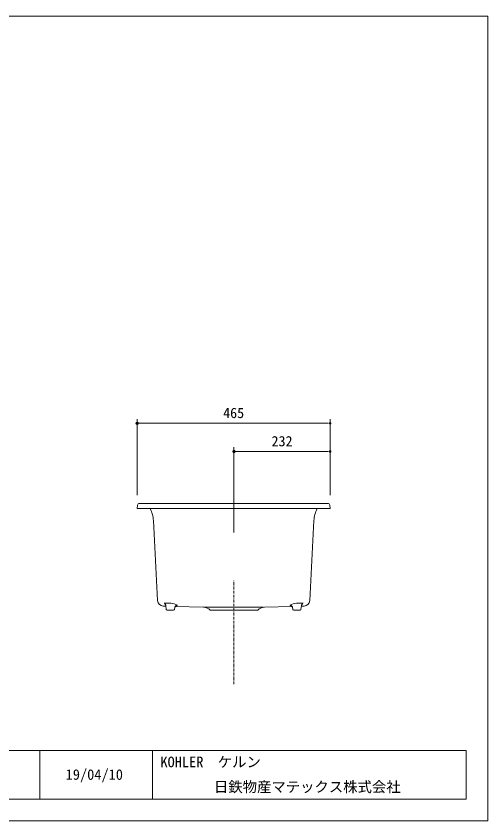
# Model space of a CAD drawing. Units: millimetres, scale not verified. Extents: x -1392 to 1350, y -947 to 991.
# Drawn here: x 213 to 1350, y -947 to 991 of the extents above; entities that cross this region are included whole.
import ezdxf
from ezdxf.enums import TextEntityAlignment as Align

# ---------------------------------------------------------------- set-up
doc = ezdxf.new("R2010")
doc.units = ezdxf.units.MM
doc.header["$LTSCALE"] = 10
doc.header["$PDMODE"] = 32
doc.header["$PDSIZE"] = 6
doc.linetypes.add('USER1', pattern=[1.041641, 0.625, -0.208282, 0.069427, -0.138931])
for name, color, linetype, lineweight in [('0-0_0', 7, 'Continuous', 5), ('0-2_____-2', 1, 'Continuous', 18), ('0-3___', 7, 'Continuous', 5)]:
    doc.layers.add(name, color=color, linetype=linetype, lineweight=lineweight)
doc.styles.add('ＭＳ ゴシック', font='')
doc.styles.get('ＭＳ ゴシック').set_extended_font_data('MS Gothic')

# ---------------------------------------------------------------- blocks, each defined once
blk = doc.blocks.new('_DOT')
at = {"layer": '0-0_0'}
blk.add_line((-0.5, 0), (-1, 0), dxfattribs=at)
blk.add_circle((0, 0), 0.25, dxfattribs=at)
blk.add_circle((0, 0), 0.25, dxfattribs=at)

msp = doc.modelspace()

# ---------------------------------------------------------------- linework, layer by layer
at = {"layer": '0-0_0'}
for p, q in [((-1339.08, -777.82), (1297.56, -777.82)), ((270.15, -777.82), (270.15, -895.37)), ((541.47, -777.82), (541.47, -895.37)), ((1297.56, -777.82), (1297.56, -895.37)), ((-1339.08, -895.37), (1297.56, -895.37))]:
    msp.add_line(p, q, dxfattribs=at)
msp.add_lwpolyline([(-1391.5, 991.14), (1350.16, 991.14), (1350.16, -947.41), (-1391.5, -947.41)], close=True, dxfattribs=at)
at = {"layer": '0-2_____-2', "color": 4}
msp.add_line((510.39, -182.57), (964.13, -182.57), dxfattribs=at)
at = {"layer": '0-2_____-2'}
for p, q in [((543.88, -224.05), (554.01, -416.77)), ((930.65, -224.05), (920.51, -416.78)), ((570.96, -424.67), (570.95, -424.67)), ((571.14, -424.81), (571.14, -424.8)), ((571.36, -424.98), (571.33, -424.96)), ((571.5, -424.14), (571.49, -424.13)), ((571.64, -424.27), (571.64, -424.27)), ((571.64, -425.23), (571.64, -425.23)), ((571.79, -424.42), (571.78, -424.41)), ((571.8, -425.39), (571.78, -425.37)), ((571.93, -424.57), (571.93, -424.57)), ((571.97, -425.57), (571.97, -425.57)), ((572.07, -424.73), (572.07, -424.73)), ((572.14, -425.77), (572.14, -425.77)), ((572.2, -424.9), (572.2, -424.9)), ((572.33, -425.07), (572.33, -425.07)), ((572.45, -425.25), (572.45, -425.25)), ((572.57, -425.43), (572.57, -425.43)), ((572.68, -425.61), (572.68, -425.61)), ((572.79, -425.8), (572.79, -425.8)), ((572.88, -425.99), (572.88, -425.99)), ((572.98, -426.19), (572.98, -426.19)), ((573.06, -426.39), (573.06, -426.39)), ((901.46, -426.39), (901.46, -426.39)), ((901.55, -426.19), (901.55, -426.19)), ((901.64, -425.99), (901.64, -425.99)), ((901.74, -425.8), (901.74, -425.8)), ((901.84, -425.61), (901.84, -425.61)), ((901.96, -425.43), (901.96, -425.43)), ((902.07, -425.25), (902.07, -425.25)), ((902.19, -425.07), (902.19, -425.07)), ((902.32, -424.9), (902.32, -424.9)), ((902.38, -425.77), (902.38, -425.77)), ((902.46, -424.73), (902.46, -424.73)), ((902.55, -425.57), (902.55, -425.57)), ((902.59, -424.57), (902.59, -424.57)), ((902.73, -425.39), (902.75, -425.37)), ((902.74, -424.42), (902.74, -424.41)), ((902.88, -424.27), (902.89, -424.27)), ((902.89, -425.23), (902.89, -425.23)), ((903.02, -424.14), (903.03, -424.13)), ((903.17, -424.98), (903.2, -424.96)), ((903.38, -424.81), (903.39, -424.8)), ((903.57, -424.67), (903.58, -424.67)), ((573.78, -430.18), (567.66, -430.03)), ((572.74, -426.6), (572.74, -426.6)), ((572.86, -426.82), (572.86, -426.82)), ((572.98, -427.04), (572.98, -427.04)), ((573.09, -427.27), (573.09, -427.27)), ((573.14, -426.59), (573.14, -426.59)), ((573.19, -427.5), (573.19, -427.5)), ((573.21, -426.8), (573.21, -426.8)), ((573.28, -427.01), (573.28, -427.01)), ((573.28, -427.74), (573.28, -427.74)), ((573.34, -427.22), (573.34, -427.22)), ((573.36, -427.98), (573.36, -427.98)), ((573.39, -427.44), (573.39, -427.44)), ((573.42, -428.22), (573.42, -428.22)), ((573.43, -427.66), (573.43, -427.66)), ((573.47, -427.88), (573.47, -427.88)), ((573.48, -428.47), (573.48, -428.47)), ((573.49, -428.11), (573.49, -428.11)), ((573.51, -428.35), (573.51, -428.34)), ((573.51, -428.35), (574.94, -438.03)), ((573.53, -428.73), (573.52, -428.71)), ((573.56, -428.94), (573.56, -428.94)), ((576.92, -439.74), (592.54, -439.74)), ((595.58, -432.38), (594.5, -438.11)), ((595.38, -433.42), (595.37, -433.45)), ((595.48, -433.05), (595.47, -433.09)), ((595.57, -432.77), (595.57, -432.77)), ((595.67, -432.5), (595.67, -432.5)), ((595.74, -431.8), (595.73, -431.83)), ((595.79, -432.23), (595.79, -432.23)), ((595.84, -431.52), (595.83, -431.56)), ((595.91, -431.97), (595.91, -431.97)), ((595.98, -431.18), (595.97, -431.22)), ((596.05, -431.71), (596.05, -431.71)), ((664.52, -432.32), (596.22, -430.71)), ((596.63, -430.06), (596.61, -430.1)), ((597.3, -430.14), (597.3, -430.14)), ((597.56, -429.92), (597.52, -429.95)), ((597.77, -428.85), (597.77, -428.85)), ((597.87, -429.69), (597.87, -429.69)), ((598.02, -429.58), (598.02, -429.58)), ((598.04, -428.65), (598.03, -428.65)), ((598.19, -429.47), (598.19, -429.47)), ((598.35, -428.43), (598.31, -428.45)), ((598.35, -429.37), (598.35, -429.37)), ((598.52, -429.28), (598.52, -429.28)), ((598.7, -429.18), (598.7, -429.18)), ((598.78, -428.18), (598.78, -428.18)), ((598.87, -429.1), (598.87, -429.1)), ((599.04, -428.04), (599.01, -428.06)), ((599.05, -429.02), (599.05, -429.02)), ((599.23, -428.94), (599.23, -428.94)), ((599.4, -427.89), (599.36, -427.91)), ((599.42, -428.87), (599.42, -428.87)), ((599.61, -428.81), (599.61, -428.81)), ((599.65, -427.8), (599.63, -427.8)), ((599.8, -428.75), (599.8, -428.75)), ((599.99, -428.7), (599.99, -428.7)), ((600.2, -428.65), (600.19, -428.65)), ((600.47, -428.6), (600.43, -428.6)), ((600.47, -428.6), (600.84, -428.58)), ((808.96, -432.34), (664.78, -432.34)), ((795.56, -439.74), (680.56, -439.74)), ((811.59, -432.32), (878.31, -430.72)), ((874.06, -428.6), (873.69, -428.58)), ((874.06, -428.6), (874.1, -428.6)), ((874.32, -428.65), (874.33, -428.65)), ((874.53, -428.7), (874.53, -428.7)), ((874.73, -428.75), (874.73, -428.75)), ((874.87, -427.8), (874.89, -427.8)), ((874.92, -428.81), (874.92, -428.81)), ((875.11, -428.87), (875.11, -428.87)), ((875.13, -427.89), (875.17, -427.91)), ((875.29, -428.94), (875.29, -428.94)), ((875.47, -429.02), (875.47, -429.02)), ((875.48, -428.04), (875.52, -428.06)), ((875.65, -429.1), (875.65, -429.1)), ((875.74, -428.18), (875.74, -428.18)), ((875.83, -429.18), (875.83, -429.18)), ((876, -429.28), (876, -429.28)), ((876.17, -429.37), (876.17, -429.37)), ((876.18, -428.43), (876.21, -428.45)), ((876.34, -429.47), (876.34, -429.47)), ((876.49, -428.65), (876.49, -428.65)), ((876.5, -429.58), (876.5, -429.58)), ((876.66, -429.69), (876.66, -429.69)), ((876.76, -428.85), (876.76, -428.85)), ((876.97, -429.92), (877, -429.95)), ((877.22, -430.14), (877.22, -430.14)), ((877.9, -430.06), (877.92, -430.1)), ((878.48, -431.71), (878.48, -431.71)), ((878.54, -431.18), (878.56, -431.22)), ((878.61, -431.97), (878.61, -431.97)), ((878.69, -431.52), (878.7, -431.56)), ((878.74, -432.23), (878.74, -432.23)), ((878.78, -431.8), (878.79, -431.83)), ((878.85, -432.5), (878.85, -432.5)), ((878.94, -432.38), (880.02, -438.11)), ((878.96, -432.77), (878.96, -432.77)), ((879.05, -433.05), (879.06, -433.09)), ((879.15, -433.42), (879.15, -433.45)), ((897.6, -439.74), (881.99, -439.74)), ((901.01, -428.35), (899.58, -438.03)), ((900.74, -430.18), (906.87, -430.04)), ((900.97, -428.94), (900.97, -428.94)), ((901, -428.73), (901, -428.71)), ((901.01, -428.35), (901.01, -428.34)), ((901.03, -428.11), (901.03, -428.11)), ((901.05, -428.47), (901.05, -428.47)), ((901.06, -427.88), (901.06, -427.88)), ((901.09, -427.66), (901.09, -427.66)), ((901.1, -428.22), (901.1, -428.22)), ((901.14, -427.44), (901.14, -427.44)), ((901.17, -427.98), (901.17, -427.98)), ((901.19, -427.22), (901.19, -427.22)), ((901.25, -427.01), (901.25, -427.01)), ((901.25, -427.74), (901.25, -427.74)), ((901.31, -426.8), (901.31, -426.8)), ((901.34, -427.5), (901.34, -427.5)), ((901.38, -426.59), (901.38, -426.59)), ((901.44, -427.27), (901.44, -427.27)), ((901.54, -427.04), (901.54, -427.04)), ((901.66, -426.82), (901.66, -426.82)), ((901.79, -426.6), (901.79, -426.6))]:
    msp.add_line(p, q, dxfattribs=at)
at = {"layer": '0-2_____-2', "color": 3, "linetype": 'USER1'}
msp.add_line((738.06, -617.98), (738.06, -367.98), dxfattribs=at)
at = {"layer": '0-2_____-2', "color": 4}
msp.add_lwpolyline([(969.12, -187.13), (969.83, -195.27), (504.69, -195.27), (505.41, -187.13)], dxfattribs=at)
at = {"layer": '0-2_____-2'}
for points in [[(595.59, -432.35), (595.59, -432.36), (595.58, -432.38)], [(878.94, -432.35), (878.94, -432.36), (878.94, -432.38)]]:
    msp.add_lwpolyline(points, dxfattribs=at)
at = {"layer": '0-2_____-2', "color": 4}
for centre, start, end in [((510.39, -187.57), 90, 174.97093), ((964.13, -187.57), 5.02907, 90)]:
    msp.add_arc(centre, 5, start, end, dxfattribs=at)
at = {"layer": '0-2_____-2'}
for centre, radius, start, end in [((467.09, -229.83), 77, 4.3044, 26.66872), ((1007.43, -229.83), 77, 153.33128, 175.6956), ((567.99, -416.04), 14, 183.01085, 268.6468), ((577.06, -489.22), 66.65, 68.02429, 96.3215), ((567.5, -429.58), 6, 52.67567, 54.77473), ((567.66, -429.37), 5.74, 50.31979, 52.67567), ((568.36, -428.59), 4.69, 48.00259, 50.31979), ((567.23, -428.76), 6.29, 45.54522, 47.23244), ((565.15, -432.16), 9.49, 46.85656, 48.00259), ((568.36, -428.73), 4.79, 44.58074, 46.85656), ((567.51, -428.49), 5.91, 43.61872, 45.54522), ((567.22, -428.77), 6.31, 41.69274, 43.61872), ((567.2, -429.92), 6.46, 42.32631, 44.58074), ((567.21, -428.77), 6.32, 39.76585, 41.69274), ((567.16, -429.96), 6.51, 40.08476, 42.32631), ((567.21, -428.78), 6.32, 37.83675, 39.76585), ((567.14, -429.98), 6.54, 37.8486, 40.08435), ((567.21, -428.78), 6.32, 35.90422, 37.83675), ((567.14, -429.98), 6.54, 35.61197, 37.84892), ((567.21, -428.78), 6.32, 33.96707, 35.90422), ((567.16, -429.96), 6.51, 33.36691, 35.61226), ((567.22, -428.78), 6.32, 32.02421, 33.96707), ((567.22, -428.77), 6.31, 30.07467, 32.02421), ((567.2, -429.93), 6.46, 31.10657, 33.36721), ((567.23, -428.77), 6.3, 28.11756, 30.07467), ((567.24, -428.76), 6.29, 26.15212, 28.11756), ((567.24, -428.76), 6.29, 24.17774, 26.15212), ((567.25, -428.76), 6.28, 22.19394, 24.17774), ((567.26, -428.76), 6.27, 20.20041, 22.19394), ((897.46, -489.22), 66.65, 83.6785, 111.97571), ((907.27, -428.76), 6.27, 157.80606, 159.79959), ((907.27, -428.76), 6.28, 155.82226, 157.80606), ((907.28, -428.76), 6.29, 153.84788, 155.82226), ((907.29, -428.76), 6.29, 151.88244, 153.84788), ((907.3, -428.77), 6.3, 149.92533, 151.88244), ((907.32, -429.93), 6.46, 146.63279, 148.89343), ((907.3, -428.77), 6.31, 147.97579, 149.92533), ((907.36, -429.96), 6.51, 144.38774, 146.63309), ((907.31, -428.78), 6.32, 146.03293, 147.97579), ((907.31, -428.78), 6.32, 144.09578, 146.03293), ((907.38, -429.98), 6.54, 142.15108, 144.38803), ((907.32, -428.78), 6.32, 142.16325, 144.09578), ((907.39, -429.98), 6.54, 139.91565, 142.1514), ((907.32, -428.78), 6.32, 140.23415, 142.16325), ((907.36, -429.96), 6.51, 137.67369, 139.91524), ((907.31, -428.77), 6.32, 138.30726, 140.23415), ((907.33, -429.92), 6.46, 135.41926, 137.67369), ((907.31, -428.77), 6.31, 136.38128, 138.30726), ((907.02, -428.49), 5.91, 134.45478, 136.38128), ((906.16, -428.73), 4.79, 133.14344, 135.41926), ((907.29, -428.76), 6.29, 132.76756, 134.45478), ((909.38, -432.16), 9.49, 131.99741, 133.14344), ((906.17, -428.59), 4.69, 129.68021, 131.99741), ((906.86, -429.37), 5.74, 127.32433, 129.68021), ((907.03, -429.58), 6, 125.22527, 127.32433), ((906.53, -416.04), 14, 271.37304, 356.98915), ((567.26, -429.9), 6.39, 28.8232, 31.10608), ((567.35, -429.85), 6.3, 26.51123, 28.8232), ((567.44, -429.8), 6.19, 24.16343, 26.51123), ((567.56, -429.75), 6.06, 21.77324, 24.16343), ((567.26, -428.75), 6.26, 18.19699, 20.20041), ((567.68, -429.7), 5.93, 19.33432, 21.77324), ((567.27, -428.75), 6.26, 16.18371, 18.19699), ((567.82, -429.65), 5.78, 16.84062, 19.33432), ((567.27, -428.75), 6.26, 14.1608, 16.18371), ((567.26, -428.76), 6.26, 12.12865, 14.1608), ((567.97, -429.61), 5.63, 14.2865, 16.84062), ((567.25, -428.76), 6.27, 10.08786, 12.12865), ((568.12, -429.57), 5.47, 11.66689, 14.2865), ((567.24, -428.76), 6.29, 8.03923, 10.08786), ((567.22, -428.76), 6.31, 5.98372, 8.03923), ((568.27, -429.54), 5.32, 8.97724, 11.66689), ((567.21, -428.77), 6.32, 3.91555, 5.98372), ((569.06, -429.43), 4.52, 6.21367, 8.97724), ((567.75, -429.58), 5.84, 4.07645, 6.21367), ((576.92, -437.74), 2, 188.38405, 270), ((592.54, -437.74), 2, 270, 349.32956), ((601.64, -434.9), 6.43, 163.72348, 166.77359), ((600.11, -434.4), 4.82, 160.25476, 163.72348), ((604.64, -436.02), 9.64, 158.52634, 160.25476), ((601.11, -433.61), 5.67, 164.37859, 167.10852), ((602.1, -433.89), 6.69, 162.06734, 164.37859), ((600.16, -434.26), 4.83, 155.08132, 158.52634), ((600.2, -433.24), 4.69, 159.02205, 162.06734), ((604.53, -436.29), 9.64, 153.36253, 155.08132), ((601.74, -433.79), 6.32, 157.51527, 159.02205), ((601.76, -433.79), 6.34, 156.01383, 157.51527), ((600.23, -434.13), 4.83, 149.93247, 153.36253), ((600.36, -433.13), 4.79, 153.03286, 156.01354), ((604.4, -436.54), 9.64, 148.21862, 149.93247), ((604.7, -435.33), 9.66, 151.55216, 153.03293), ((600.3, -434.01), 4.82, 144.79367, 148.21909), ((600.47, -433.04), 4.85, 148.60146, 151.55207), ((604.64, -435.59), 9.73, 147.1311, 148.60154), ((604.23, -436.78), 9.63, 143.0791, 144.79358), ((600.56, -432.95), 4.87, 144.19356, 147.13133), ((600.37, -433.88), 4.81, 139.64666, 143.07875), ((601.9, -433.87), 6.5, 141.2542, 144.19306), ((604.02, -436.98), 9.59, 137.9257, 139.64656), ((601.89, -433.86), 6.49, 138.30624, 141.25417), ((600.45, -433.76), 4.79, 134.47531, 137.92533), ((601.87, -433.84), 6.45, 135.34167, 138.3062), ((603.77, -437.14), 9.53, 132.74313, 134.47578), ((601.83, -433.81), 6.41, 132.35332, 135.34158), ((600.53, -433.64), 4.75, 129.26508, 132.74313), ((601.79, -433.76), 6.35, 129.33532, 132.354), ((601.56, -434.82), 6.32, 127.51592, 129.26508), ((601.55, -434.8), 6.3, 125.76173, 127.51592), ((601.75, -433.71), 6.28, 126.28016, 129.33532), ((601.54, -434.79), 6.29, 124.00109, 125.76173), ((601.7, -433.65), 6.2, 123.18327, 126.28016), ((601.54, -434.78), 6.28, 122.23377, 124.00109), ((601.53, -434.78), 6.27, 120.45964, 122.23377), ((600.86, -432.28), 4.6, 120.03988, 123.18327), ((601.53, -434.77), 6.26, 118.67864, 120.45964), ((601.52, -434.76), 6.25, 116.89082, 118.67864), ((603.11, -436.17), 9.09, 118.44896, 120.03988), ((601.52, -434.76), 6.25, 115.09629, 116.89082), ((600.93, -432.14), 4.51, 115.23313, 118.44896), ((601.52, -434.76), 6.25, 113.29529, 115.09629), ((601.58, -433.43), 5.96, 113.60279, 115.23313), ((601.52, -434.76), 6.25, 111.48812, 113.29529), ((601.57, -433.4), 5.92, 111.96282, 113.60279), ((601.53, -434.76), 6.26, 109.67522, 111.48812), ((601.04, -431.98), 4.41, 108.645, 111.96282), ((601.53, -434.77), 6.27, 107.85711, 109.67522), ((601.53, -434.79), 6.28, 106.03442, 107.85711), ((601.88, -434.38), 6.95, 106.52664, 108.645), ((601.54, -434.81), 6.3, 104.20788, 106.03442), ((601.55, -434.83), 6.33, 102.37809, 104.20788), ((601.42, -434.2), 5.68, 100.069, 102.37809), ((662.49, -457.74), 25.5, 44.89241, 85.42991), ((813.62, -457.74), 25.5, 94.57009, 135.10759), ((873.1, -434.2), 5.68, 77.62191, 79.931), ((872.98, -434.83), 6.33, 75.79212, 77.62191), ((872.98, -434.81), 6.3, 73.96558, 75.79212), ((872.65, -434.38), 6.95, 71.355, 73.47336), ((872.99, -434.79), 6.28, 72.14289, 73.96558), ((873.48, -431.98), 4.41, 68.03718, 71.355), ((873, -434.77), 6.27, 70.32478, 72.14289), ((873, -434.76), 6.26, 68.51188, 70.32478), ((872.96, -433.4), 5.92, 66.39721, 68.03718), ((873, -434.76), 6.25, 66.70471, 68.51188), ((872.94, -433.43), 5.96, 64.76687, 66.39721), ((873, -434.76), 6.25, 64.90371, 66.70471), ((873.6, -432.14), 4.51, 61.55104, 64.76687), ((873, -434.76), 6.25, 63.10918, 64.90371), ((871.42, -436.17), 9.09, 59.96012, 61.55104), ((873, -434.76), 6.25, 61.32136, 63.10918), ((873.66, -432.28), 4.6, 56.81673, 59.96012), ((873, -434.77), 6.26, 59.54036, 61.32136), ((872.99, -434.78), 6.27, 57.76623, 59.54036), ((872.82, -433.65), 6.2, 53.71984, 56.81673), ((872.99, -434.78), 6.28, 55.99891, 57.76623), ((872.78, -433.71), 6.28, 50.66468, 53.71984), ((872.98, -434.79), 6.29, 54.23827, 55.99891), ((872.98, -434.8), 6.3, 52.48408, 54.23827), ((872.73, -433.76), 6.35, 47.646, 50.66468), ((872.96, -434.82), 6.32, 50.73492, 52.48408), ((873.99, -433.64), 4.75, 47.25687, 50.73492), ((872.69, -433.81), 6.41, 44.65842, 47.64668), ((870.75, -437.14), 9.53, 45.52422, 47.25687), ((872.66, -433.84), 6.45, 41.6938, 44.65833), ((874.08, -433.76), 4.79, 42.07467, 45.52469), ((872.63, -433.86), 6.49, 38.74583, 41.69376), ((870.51, -436.98), 9.59, 40.35344, 42.0743), ((872.62, -433.87), 6.5, 35.80694, 38.7458), ((874.15, -433.88), 4.81, 36.92125, 40.35334), ((873.97, -432.95), 4.87, 32.86867, 35.80644), ((870.3, -436.78), 9.63, 35.20642, 36.9209), ((869.88, -435.59), 9.73, 31.39846, 32.8689), ((874.23, -434.01), 4.82, 31.78091, 35.20633), ((874.06, -433.04), 4.85, 28.44793, 31.39854), ((869.83, -435.33), 9.66, 26.96707, 28.44784), ((870.13, -436.54), 9.64, 30.06753, 31.78138), ((874.16, -433.13), 4.79, 23.98646, 26.96714), ((874.3, -434.13), 4.83, 26.63747, 30.06753), ((872.76, -433.79), 6.34, 22.48473, 23.98617), ((869.99, -436.29), 9.64, 24.91868, 26.63747), ((872.79, -433.79), 6.32, 20.97795, 22.48473), ((874.32, -433.24), 4.69, 17.93266, 20.97795), ((874.36, -434.26), 4.83, 21.47366, 24.91868), ((872.43, -433.89), 6.69, 15.62141, 17.93266), ((869.89, -436.02), 9.64, 19.74524, 21.47366), ((873.41, -433.61), 5.67, 12.89148, 15.62141), ((874.42, -434.4), 4.82, 16.27652, 19.74524), ((872.88, -434.9), 6.43, 13.22641, 16.27652), ((881.99, -437.74), 2, 190.67044, 270), ((897.6, -437.74), 2, 270, 351.61595), ((906.78, -429.58), 5.84, 173.78633, 175.92355), ((905.46, -429.43), 4.52, 171.02276, 173.78633), ((906.25, -429.54), 5.32, 168.33311, 171.02276), ((907.31, -428.77), 6.32, 174.01628, 176.08445), ((907.31, -428.76), 6.31, 171.96077, 174.01628), ((906.41, -429.57), 5.47, 165.7135, 168.33311), ((907.29, -428.76), 6.29, 169.91214, 171.96077), ((907.27, -428.76), 6.27, 167.87135, 169.91214), ((906.56, -429.61), 5.63, 163.15938, 165.7135), ((907.26, -428.76), 6.26, 165.8392, 167.87135), ((906.7, -429.65), 5.78, 160.66568, 163.15938), ((907.26, -428.75), 6.26, 163.81629, 165.8392), ((907.26, -428.75), 6.26, 161.80301, 163.81629), ((906.84, -429.7), 5.93, 158.22676, 160.66568), ((907.26, -428.75), 6.26, 159.79959, 161.80301), ((906.97, -429.75), 6.06, 155.83657, 158.22676), ((907.08, -429.8), 6.19, 153.48877, 155.83657), ((907.18, -429.85), 6.3, 151.1768, 153.48877), ((907.26, -429.9), 6.39, 148.89392, 151.1768)]:
    msp.add_arc(centre, radius, start, end, dxfattribs=at)
at = {"layer": '0-3___'}
for p, q in [((504.69, -162.57), (504.69, 20.43)), ((969.83, -142.57), (969.83, 20.43)), ((962.33, 10.43), (512.2, 10.43)), ((738.06, -252.88), (738.06, -47.57)), ((962.33, -57.57), (745.56, -57.57)), ((969.83, -162.57), (969.83, -47.57))]:
    msp.add_line(p, q, dxfattribs=at)
for p in [(504.69, 10.43), (738.06, -57.57)]:
    msp.add_point(p, dxfattribs=at)

# ---------------------------------------------------------------- block references
at = {"layer": '0-3___', "xscale": 7.503418, "yscale": 7.503418, "rotation": 180}
for p in [(504.69, 10.43), (738.06, -57.57)]:
    msp.add_blockref('_DOT', p, dxfattribs=at)
at = {"layer": '0-3___', "xscale": 7.503418, "yscale": 7.503418}
for p in [(969.83, 10.43), (969.83, -57.57)]:
    msp.add_blockref('_DOT', p, dxfattribs=at)

# ---------------------------------------------------------------- texts
at = {"layer": '0-0_0', "style": 'ＭＳ ゴシック'}
for s, p in [('KOHLER\u3000ケルン', (560.71, -825.65)), ('19/04/10', (332.27, -856.04)), ('日鉄物産マテックス株式会社', (689.75, -885.71))]:
    msp.add_text(s, height=25.38, dxfattribs=at).set_placement(p, align=Align.BOTTOM_LEFT)
at = {"layer": '0-3___', "style": 'ＭＳ ゴシック'}
for s, p in [('465', (711.87, 15.43)), ('232', (828.55, -52.57))]:
    msp.add_text(s, height=24.82, dxfattribs=at).set_placement(p, align=Align.BOTTOM_LEFT)

doc.saveas('drawing.dxf')
